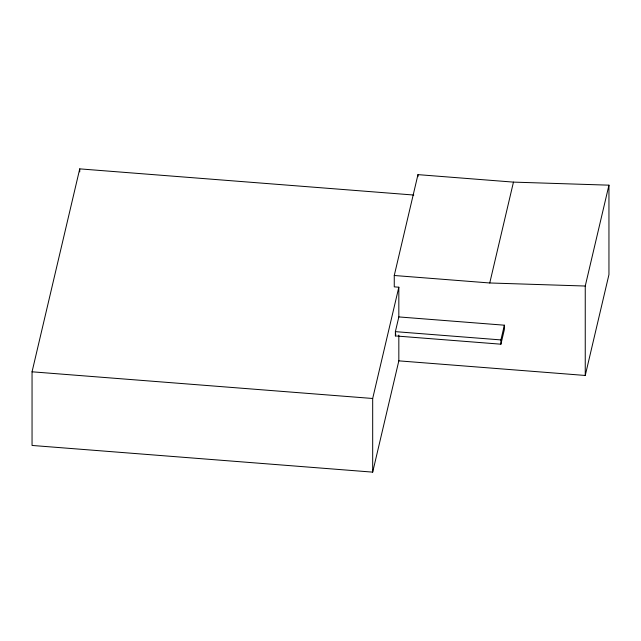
<?xml version="1.0" encoding="UTF-8"?>
<svg xmlns="http://www.w3.org/2000/svg" width="641" height="641" viewBox="0 0 641 641"><rect width="100%" height="100%" fill="white"/><g stroke="black" fill="none" stroke-linecap="round" stroke-linejoin="round"><path stroke-width="0.96" d="M398.83 335.083L398.83 360.859L372.685 472.129L32.05 445.447L32.05 371.804L79.74 168.871L413.806 195.04M398.83 316.926L504.371 325.195L504.371 329.474L500.909 344.193L395.377 335.924L395.377 331.645L398.83 316.926L398.83 287.216L394.263 286.856L394.263 275.494L417.964 174.632L513.457 182.116L608.95 185.169L608.95 274.604L585.249 375.458L398.83 360.859M372.685 472.129L372.685 398.486L398.83 287.216M395.377 335.924L395.809 334.081M394.263 275.494L489.756 282.977L513.457 182.116M500.909 344.193L500.909 339.914L504.371 325.195M585.249 375.458L585.249 286.03L608.95 185.169M489.756 282.977L585.249 286.03M395.377 331.645L500.909 339.914M32.05 371.804L372.685 398.486M417.964 174.632L417.964 176.636M79.74 168.871L79.74 171.86"/></g></svg>
